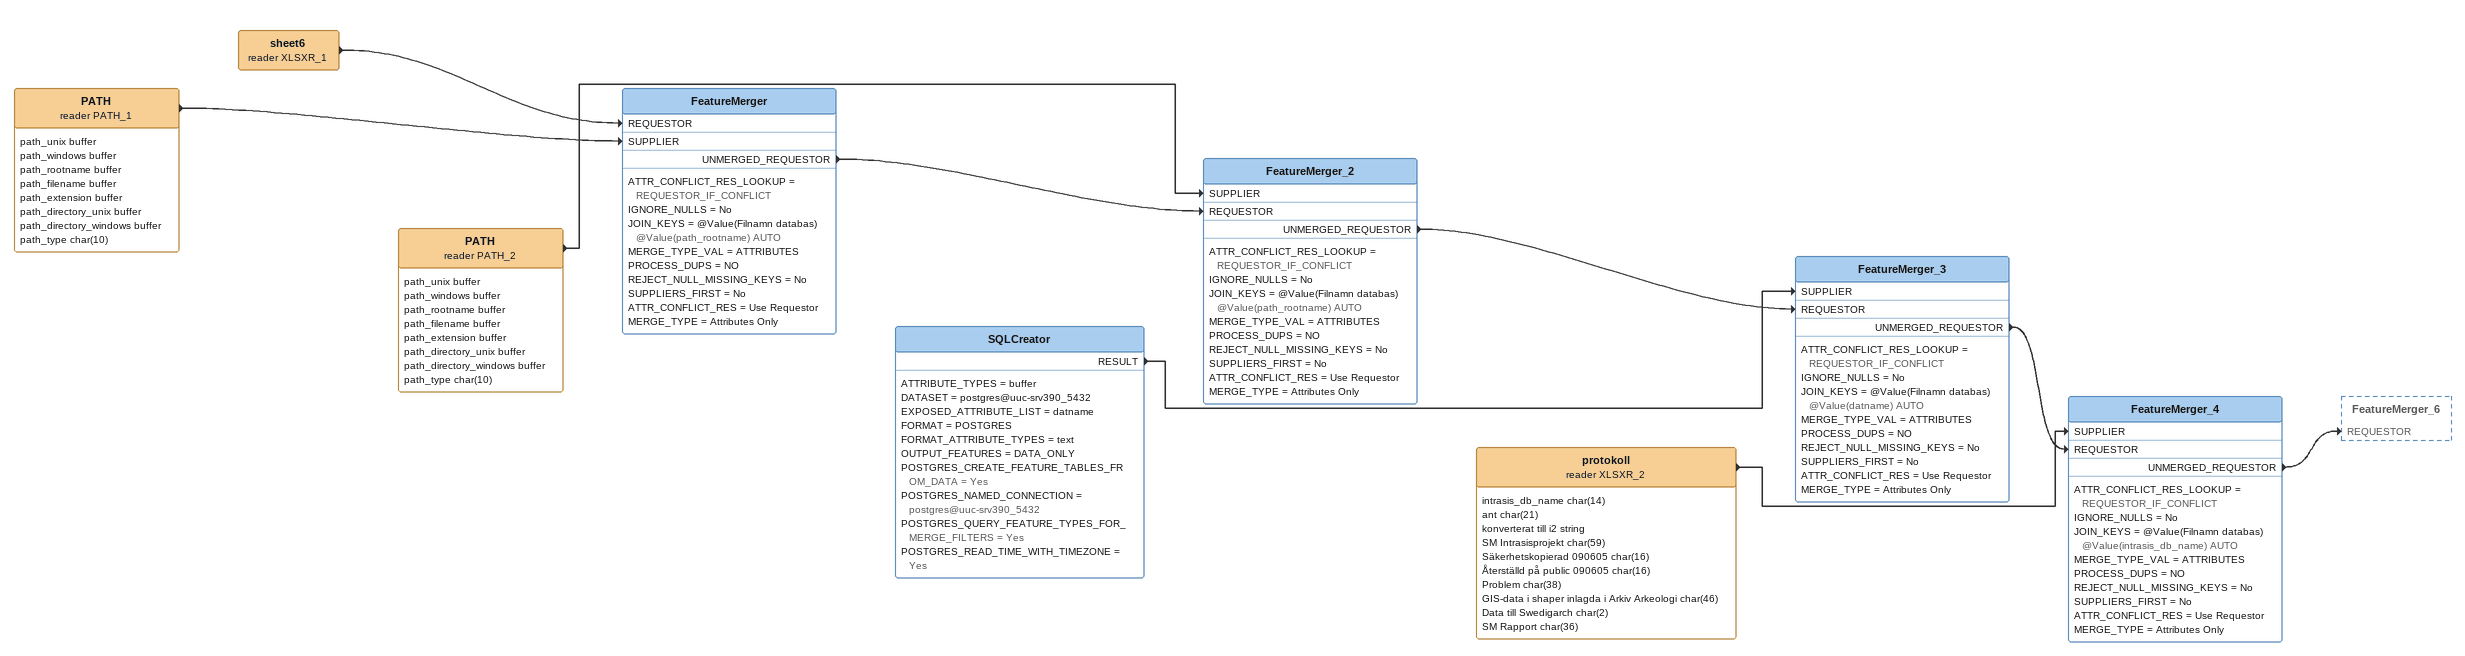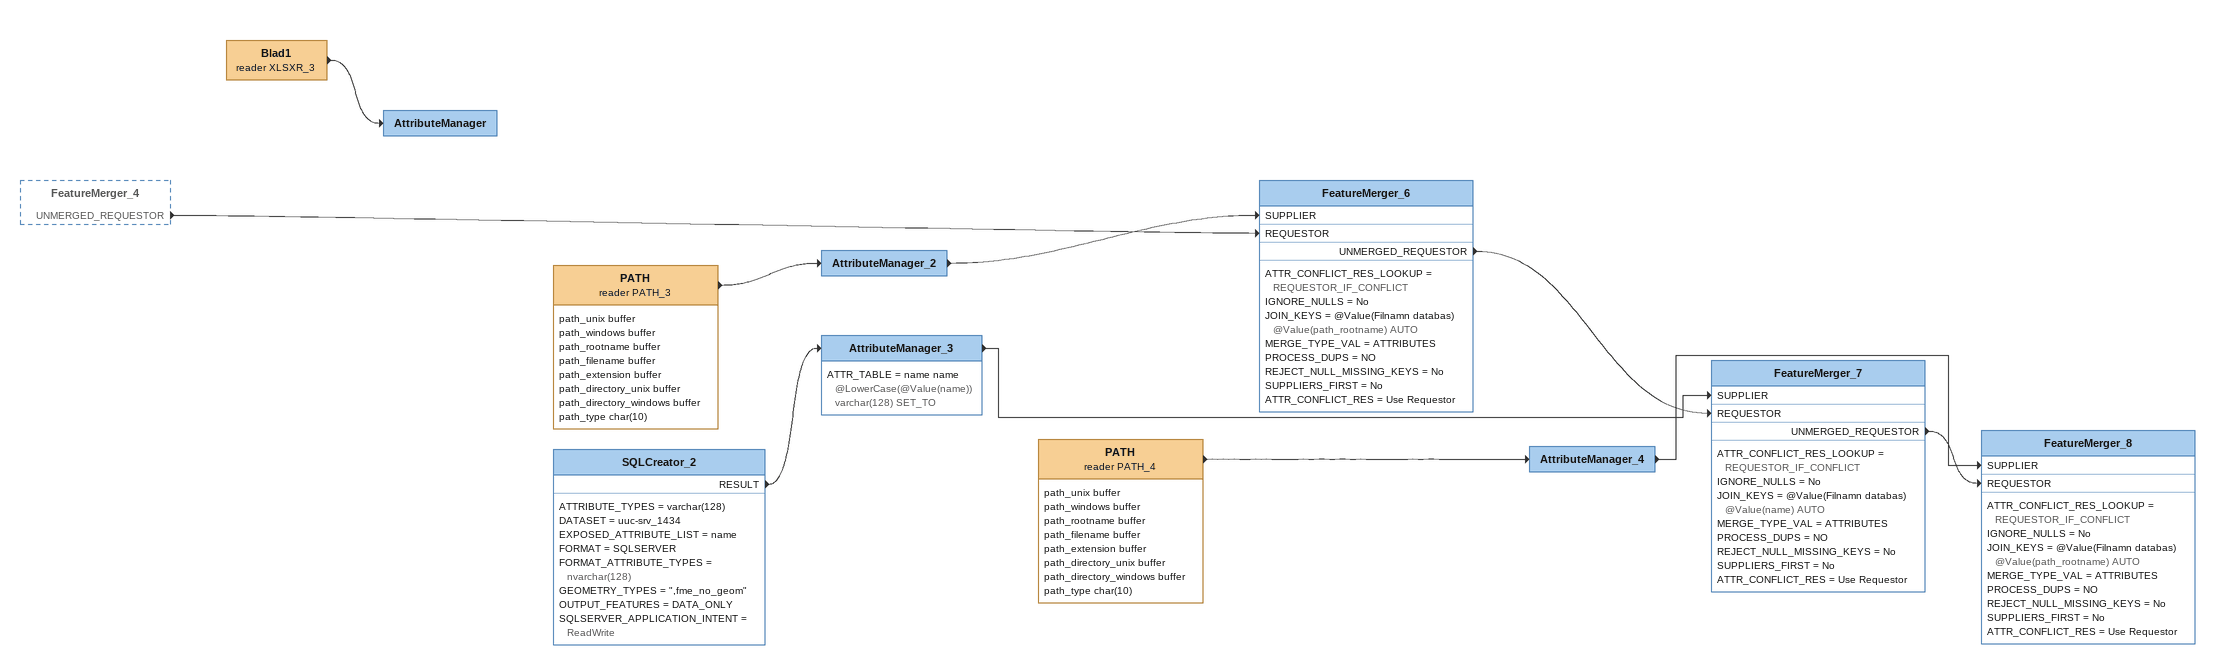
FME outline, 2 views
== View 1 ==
PATH (reader PATH_1)
    attributes: path_unix buffer, path_windows buffer, path_rootname buffer, path_filename buffer, path_extension buffer, path_directory_unix buffer, path_directory_windows buffer, path_type char(10)
    -> FeatureMerger [SUPPLIER]
sheet6 (reader XLSXR_1)
    -> FeatureMerger [REQUESTOR]
FeatureMerger
    ATTR_CONFLICT_RES_LOOKUP = REQUESTOR_IF_CONFLICT
    IGNORE_NULLS = No
    JOIN_KEYS = @Value(Filnamn databas) @Value(path_rootname) AUTO
    MERGE_TYPE_VAL = ATTRIBUTES
    PROCESS_DUPS = NO
    REJECT_NULL_MISSING_KEYS = No
    SUPPLIERS_FIRST = No
    ATTR_CONFLICT_RES = Use Requestor
    MERGE_TYPE = Attributes Only
    UNMERGED_REQUESTOR -> FeatureMerger_2 [REQUESTOR]
PATH (reader PATH_2)
    attributes: path_unix buffer, path_windows buffer, path_rootname buffer, path_filename buffer, path_extension buffer, path_directory_unix buffer, path_directory_windows buffer, path_type char(10)
    -> FeatureMerger_2 [SUPPLIER]
FeatureMerger_2
    ATTR_CONFLICT_RES_LOOKUP = REQUESTOR_IF_CONFLICT
    IGNORE_NULLS = No
    JOIN_KEYS = @Value(Filnamn databas) @Value(path_rootname) AUTO
    MERGE_TYPE_VAL = ATTRIBUTES
    PROCESS_DUPS = NO
    REJECT_NULL_MISSING_KEYS = No
    SUPPLIERS_FIRST = No
    ATTR_CONFLICT_RES = Use Requestor
    MERGE_TYPE = Attributes Only
    UNMERGED_REQUESTOR -> FeatureMerger_3 [REQUESTOR]
SQLCreator
    ATTRIBUTE_TYPES = buffer
    DATASET = postgres@uuc-srv390_5432
    EXPOSED_ATTRIBUTE_LIST = datname
    FORMAT = POSTGRES
    FORMAT_ATTRIBUTE_TYPES = text
    OUTPUT_FEATURES = DATA_ONLY
    POSTGRES_CREATE_FEATURE_TABLES_FROM_DATA = Yes
    POSTGRES_NAMED_CONNECTION = postgres@uuc-srv390_5432
    POSTGRES_QUERY_FEATURE_TYPES_FOR_MERGE_FILTERS = Yes
    POSTGRES_READ_TIME_WITH_TIMEZONE = Yes
    RESULT -> FeatureMerger_3 [SUPPLIER]
FeatureMerger_3
    ATTR_CONFLICT_RES_LOOKUP = REQUESTOR_IF_CONFLICT
    IGNORE_NULLS = No
    JOIN_KEYS = @Value(Filnamn databas) @Value(datname) AUTO
    MERGE_TYPE_VAL = ATTRIBUTES
    PROCESS_DUPS = NO
    REJECT_NULL_MISSING_KEYS = No
    SUPPLIERS_FIRST = No
    ATTR_CONFLICT_RES = Use Requestor
    MERGE_TYPE = Attributes Only
    UNMERGED_REQUESTOR -> FeatureMerger_4 [REQUESTOR]
protokoll (reader XLSXR_2)
    attributes: intrasis_db_name char(14), ant char(21), konverterat till i2 string, SM Intrasisprojekt char(59), Säkerhetskopierad 090605 char(16), Återställd på public 090605 char(16), Problem char(38), GIS-data i shaper inlagda i Arkiv Arkeologi char(46), Data till Swedigarch char(2), SM Rapport char(36)
    -> FeatureMerger_4 [SUPPLIER]
FeatureMerger_4
    ATTR_CONFLICT_RES_LOOKUP = REQUESTOR_IF_CONFLICT
    IGNORE_NULLS = No
    JOIN_KEYS = @Value(Filnamn databas) @Value(intrasis_db_name) AUTO
    MERGE_TYPE_VAL = ATTRIBUTES
    PROCESS_DUPS = NO
    REJECT_NULL_MISSING_KEYS = No
    SUPPLIERS_FIRST = No
    ATTR_CONFLICT_RES = Use Requestor
    MERGE_TYPE = Attributes Only
    UNMERGED_REQUESTOR -> FeatureMerger_6 [REQUESTOR]

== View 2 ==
FeatureMerger_4 [outside]
    UNMERGED_REQUESTOR -> FeatureMerger_6 [REQUESTOR]
Blad1 (reader XLSXR_3)
    -> AttributeManager
AttributeManager
PATH (reader PATH_3)
    attributes: path_unix buffer, path_windows buffer, path_rootname buffer, path_filename buffer, path_extension buffer, path_directory_unix buffer, path_directory_windows buffer, path_type char(10)
    -> AttributeManager_2
AttributeManager_2
    -> FeatureMerger_6 [SUPPLIER]
FeatureMerger_6
    ATTR_CONFLICT_RES_LOOKUP = REQUESTOR_IF_CONFLICT
    IGNORE_NULLS = No
    JOIN_KEYS = @Value(Filnamn databas) @Value(path_rootname) AUTO
    MERGE_TYPE_VAL = ATTRIBUTES
    PROCESS_DUPS = NO
    REJECT_NULL_MISSING_KEYS = No
    SUPPLIERS_FIRST = No
    ATTR_CONFLICT_RES = Use Requestor
    UNMERGED_REQUESTOR -> FeatureMerger_7 [REQUESTOR]
SQLCreator_2
    ATTRIBUTE_TYPES = varchar(128)
    DATASET = uuc-srv_1434
    EXPOSED_ATTRIBUTE_LIST = name
    FORMAT = SQLSERVER
    FORMAT_ATTRIBUTE_TYPES = nvarchar(128)
    GEOMETRY_TYPES = ",fme_no_geom"
    OUTPUT_FEATURES = DATA_ONLY
    SQLSERVER_APPLICATION_INTENT = ReadWrite
    RESULT -> AttributeManager_3
AttributeManager_3
    ATTR_TABLE = name name @LowerCase(@Value(name)) varchar(128) SET_TO
    -> FeatureMerger_7 [SUPPLIER]
FeatureMerger_7
    ATTR_CONFLICT_RES_LOOKUP = REQUESTOR_IF_CONFLICT
    IGNORE_NULLS = No
    JOIN_KEYS = @Value(Filnamn databas) @Value(name) AUTO
    MERGE_TYPE_VAL = ATTRIBUTES
    PROCESS_DUPS = NO
    REJECT_NULL_MISSING_KEYS = No
    SUPPLIERS_FIRST = No
    ATTR_CONFLICT_RES = Use Requestor
    UNMERGED_REQUESTOR -> FeatureMerger_8 [REQUESTOR]
PATH (reader PATH_4)
    attributes: path_unix buffer, path_windows buffer, path_rootname buffer, path_filename buffer, path_extension buffer, path_directory_unix buffer, path_directory_windows buffer, path_type char(10)
    -> AttributeManager_4
AttributeManager_4
    -> FeatureMerger_8 [SUPPLIER]
FeatureMerger_8
    ATTR_CONFLICT_RES_LOOKUP = REQUESTOR_IF_CONFLICT
    IGNORE_NULLS = No
    JOIN_KEYS = @Value(Filnamn databas) @Value(path_rootname) AUTO
    MERGE_TYPE_VAL = ATTRIBUTES
    PROCESS_DUPS = NO
    REJECT_NULL_MISSING_KEYS = No
    SUPPLIERS_FIRST = No
    ATTR_CONFLICT_RES = Use Requestor
